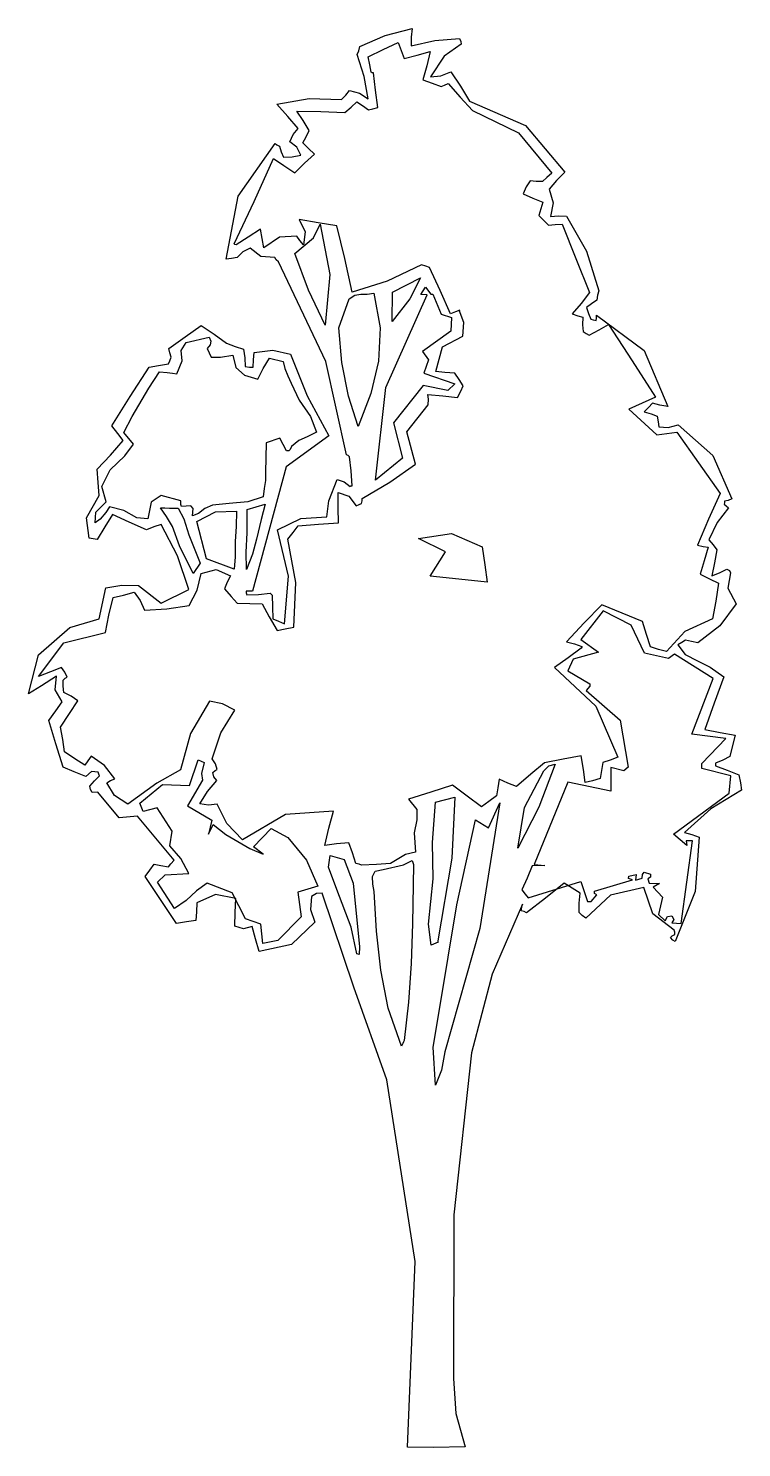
# Model space of a CAD drawing. Extents: x 15078 to 18635, y -5536 to 1544.
import ezdxf

# ---------------------------------------------------------------- set-up
doc = ezdxf.new("R2010")
doc.units = 0
doc.layers.get('0').update_dxf_attribs({"linetype": 'CONTINUOUS'})

msp = doc.modelspace()

# ---------------------------------------------------------------- linework, layer by layer
at = {"color": 0}
for points in [[(18414.4, -1611.2), (18478.6, -1643.2), (18545.7, -1690.7), (18497.1, -1822.6), (18451.6, -1954.5), (18528.5, -1968.2), (18602.4, -1981.8), (18589.1, -2034.1), (18575.8, -2089.4), (18541.5, -2107.3), (18504.2, -2122.1), (18504.1, -2128.3), (18504, -2134.4), (18562.3, -2157.1), (18620.5, -2179.7), (18629.1, -2220), (18634.6, -2257.1), (18481.7, -2350.1), (18350, -2468.2), (18386.9, -2478.1), (18423.7, -2491.1), (18403.5, -2762.4), (18303.5, -3010.7), (18291.3, -3004.3), (18279.2, -2991.7), (18288.6, -2982.6), (18301, -2976.7), (18301.2, -2964.3), (18298.3, -2955), (18191.7, -2872.9), (18147.7, -2742.5), (17980.4, -2779.7), (17858, -2894.9), (17839.7, -2882.2), (17824.5, -2866.5), (17825.3, -2820.2), (17829.3, -2770.9), (17789.6, -2745.5), (17749.9, -2720.1), (17656, -2795.6), (17562.1, -2868.1), (17549.9, -2861.7), (17534.5, -2858.3), (17537.9, -2839.9), (17541.3, -2824.5), (17390.1, -3173.8), (17287.5, -3567.1), (17199.4, -4374.3), (17197.4, -5192.2), (17209.8, -5365.3), (17256.3, -5532.8), (17098.8, -5536.2), (16969.2, -5534), (17007, -4608.6), (16865.4, -3701.7), (16700.6, -3238.9), (16542.1, -2770), (16514.3, -2772.6), (16489.3, -2787.6), (16485.1, -2852.4), (16505.6, -2914.5), (16389.4, -3026.6), (16228.3, -3060.9), (16210.9, -2998.8), (16193.5, -2936.8), (16150, -2948.4), (16107.1, -2935.3), (16108.2, -2867.4), (16112.6, -2796.5), (16011.1, -2776.2), (15917.7, -2817.8), (15916.9, -2864.1), (15913.1, -2907.2), (15866.7, -2912.6), (15817.1, -2921), (15735.9, -2802.3), (15660.7, -2686.7), (15682.9, -2656.3), (15705, -2625.8), (15738.8, -2632.5), (15775.8, -2639.4), (15788.4, -2624.1), (15804.1, -2605.9), (15622.7, -2386.7), (15530, -2394.3), (15424.2, -2265.9), (15396.4, -2268.5), (15387.4, -2252.9), (15384.6, -2237.4), (15406.7, -2210), (15431.8, -2185.8), (15428.9, -2176.5), (15425.9, -2167.1), (15392, -2163.5), (15363.8, -2187.7), (15305.6, -2165), (15250.4, -2142.5), (15215.4, -2024.6), (15180.4, -1909.7), (15215.2, -1861), (15246.9, -1815.2), (15210.9, -1755.9), (15218.2, -1688.2), (15143.3, -1736.2), (15077.8, -1775.2), (15127.5, -1581.6), (15284.2, -1445.4), (15430, -1401.7), (15463.6, -1247.9), (15544.1, -1233.9), (15627.4, -1235.4), (15740.1, -1323.8), (15877.1, -1255.2), (15821.4, -1087.5), (15740.7, -931.8), (15703.5, -943.4), (15666.2, -958.2), (15580.4, -919.7), (15497.8, -881.2), (15459.7, -942.3), (15421.5, -1006.4), (15400, -1003), (15381.5, -999.6), (15367.8, -897.5), (15431.5, -787.4), (15426.5, -722.5), (15421.5, -654.5), (15487.5, -584.7), (15550.5, -511.7), (15523.3, -477.3), (15493.1, -439.7), (15585.2, -293.2), (15680.4, -146.7), (15726.8, -138.2), (15776.4, -129.8), (15782.8, -114.5), (15789.3, -96.1), (15783.5, -74.4), (15777.7, -52.7), (15859, 4.6), (15940.2, 61.8), (16004.3, 17.5), (16065.2, -26.8), (16108.2, -43), (16151.1, -56.1), (16156.6, -99.4), (16158.9, -142.7), (16180.4, -146.1), (16198.9, -146.4), (16199.6, -109.4), (16203.3, -72.4), (16296.1, -61.7), (16385.3, -81.8), (16468.1, -290.1), (16575.7, -489.5), (16363.1, -643.2), (16194.9, -1263.8), (16179.5, -1263.5), (16164, -1263.3), (16163.9, -1272.5), (16166.8, -1281.8), (16225.5, -1279.8), (16284.2, -1274.6), (16287.2, -1277.7), (16293.3, -1284), (16295.4, -1342.7), (16297.4, -1401.4), (16325, -1414.2), (16355.6, -1427.1), (16375.2, -1189.8), (16320.6, -957.3), (16435.8, -900.7), (16565.6, -893.7), (16576.2, -813.6), (16618.2, -706.3), (16652, -719.2), (16682.4, -741.4), (16685.6, -738.3), (16691.8, -738.5), (16686.9, -664.3), (16678.9, -593.1), (16672.8, -586.9), (16663.6, -583.6), (16560.6, -118.8), (16325.4, 379.2), (16313.2, 388.7), (16307.3, 401.1), (16236.4, 405.4), (16184.6, 446.5), (16147.3, 428.6), (16119, 401.3), (16091.1, 395.6), (16063.3, 393), (16124.3, 706.8), (16307.9, 969.1), (16317.1, 962.7), (16329.3, 956.3), (16338.1, 928.4), (16350, 900.4), (16393.2, 902.8), (16436.6, 911.3), (16415.7, 951.7), (16382.2, 977), (16398.2, 1013.8), (16423.5, 1044.2), (16372, 1103.8), (16317.6, 1166.4), (16478.6, 1194.5), (16639, 1188.6), (16660.9, 1209.8), (16679.9, 1234.2), (16729.1, 1221), (16771.8, 1192.5), (16752.1, 1303.9), (16717, 1412.6), (16726.5, 1430.9), (16730, 1452.5), (16857.5, 1508.9), (16990.9, 1543.6), (16987, 1500.5), (16986.3, 1457.3), (17104, 1483), (17227.7, 1493.2), (17233.6, 1477.7), (17236.5, 1465.3), (17152.1, 1405), (17082.3, 1301.3), (17134.9, 1306.5), (17184.7, 1327.3), (17232.8, 1255.4), (17277.8, 1180.6), (17556.6, 1058.4), (17753.1, 826.5), (17712.3, 784), (17674.5, 741.5), (17694.9, 673.2), (17681.4, 605.5), (17721.6, 607.9), (17761.7, 607.2), (17860.5, 432.6), (17921.8, 234), (17915.3, 212.5), (17911.8, 187.9), (17886.8, 169.8), (17861.8, 151.7), (17870.5, 120.7), (17882.3, 92.7), (17894.6, 89.4), (17910, 86.1), (17910.2, 98.4), (17910.5, 113.8), (18148.2, -63.2), (18266.7, -343.1), (18226.7, -336.2), (18189.9, -326.3), (18171, -347.6), (18149, -368.8), (18182.8, -378.6), (18213.4, -391.5), (18219.1, -419.4), (18221.8, -444.1), (18268, -448), (18317.6, -433.5), (18490.9, -587.7), (18585.9, -802.4), (18567.3, -811.3), (18548.7, -814.1), (18548.5, -823.3), (18548.4, -829.5), (18557.5, -838.9), (18569.7, -848.4), (18512.9, -921.5), (18471.2, -1007.2), (18492.4, -1032.3), (18510.5, -1057.3), (18500.1, -1121.9), (18486.6, -1186.5), (18523.9, -1171.7), (18561.3, -1153.8), (18573.5, -1160.2), (18579.5, -1172.7), (18565.8, -1249.6), (18607.6, -1327.5), (18525.5, -1437.2), (18415.9, -1521.7), (18385.2, -1515), (18354.4, -1508.3), (18335.7, -1520.3), (18317, -1532.3), (18353.2, -1579.3), (18414.4, -1611.2)], [(17228.7, 138.1), (17207, 129.2), (17182.1, 120.4), (17131.6, 235.5), (17078.1, 350.6), (17059.7, 357.1), (17038.2, 363.7), (16867, 283.3), (16693.2, 227.7), (16656, 395), (16615.6, 559.3), (16523.3, 573.3), (16427.9, 590.4), (16457.7, 528.1), (16450.4, 463.4), (16432.2, 485.4), (16417.2, 507.2), (16330.7, 502.6), (16252.5, 448.4), (16244.1, 494.8), (16235.6, 541.3), (16173.2, 502.2), (16113.9, 463.1), (16107.8, 466.3), (16104.8, 469.5), (16204.1, 680.7), (16300.5, 895.1), (16352.3, 860.3), (16407.2, 822.3), (16454.4, 870.8), (16504.6, 916.2), (16474.2, 944.6), (16446.9, 972.8), (16462.9, 1003.4), (16478.8, 1034), (16448.8, 1083.9), (16415.7, 1130.8), (16536.1, 1128.7), (16656.4, 1123.5), (16687.7, 1150.7), (16716, 1178), (16743.4, 1159), (16773.9, 1136.9), (16795.6, 1142.7), (16820.4, 1148.4), (16809.6, 1235), (16798.7, 1321.7), (16792.5, 1321.8), (16786.4, 1325), (16780.9, 1362.1), (16772.3, 1402.4), (16847.1, 1438.1), (16921.8, 1473.8), (16936.5, 1433.5), (16951.2, 1393.1), (17016.3, 1410.5), (17081.5, 1427.8), (17064.8, 1357.1), (17045, 1286.5), (17091.1, 1270.2), (17137.1, 1254), (17152.6, 1259.9), (17171.3, 1268.8), (17231.8, 1199.9), (17292.4, 1134), (17522, 1022), (17688.2, 821.5), (17663.2, 800.3), (17641.2, 779.1), (17610.3, 779.6), (17579.5, 783.3), (17560.5, 752.7), (17544.5, 719.1), (17593.5, 696.6), (17642.5, 677.2), (17632.7, 643.4), (17622.8, 609.7), (17647.1, 587.6), (17671.4, 562.5), (17705.4, 565), (17739.4, 567.5), (17807.4, 396.5), (17875.4, 225.6), (17834.3, 170.7), (17790.2, 119), (17817.8, 109.3), (17842.4, 102.7), (17841.7, 65.6), (17844.2, 31.6), (17859.5, 22.1), (17874.8, 12.6), (17924.6, 39.5), (17971.4, 66.5), (18088.6, -114.6), (18205.8, -295.7), (18072.1, -355.1), (18211.8, -484.1), (18310.8, -470.4), (18527.7, -776.7), (18469.9, -905.3), (18415.2, -1034), (18442.9, -1040.7), (18467.5, -1044.2), (18447.8, -1111.7), (18428.1, -1179.3), (18474, -1201.7), (18519.9, -1224.1), (18506, -1313.4), (18489, -1402.6), (18352.1, -1465), (18260.8, -1565.3), (18220.9, -1555.4), (18181, -1542.3), (18160.5, -1480.2), (18140, -1415), (18038.9, -1373.1), (17937.7, -1331.3), (17849.7, -1422.3), (17761.6, -1516.5), (17801.6, -1526.4), (17838.4, -1539.4), (17838.4, -1542.5), (17835.2, -1548.6), (17769.5, -1596.9), (17700.7, -1645.1), (17907.3, -1837), (18017.1, -2092), (17979.8, -2106.8), (17942.5, -2118.5), (17935.6, -2158.5), (17928.8, -2198.5), (17891.5, -2210.2), (17854.3, -2218.8), (17846.2, -2153.8), (17835, -2085.7), (17745.2, -2102.7), (17652.3, -2119.6), (17583.4, -2177), (17511.4, -2237.5), (17468.4, -2221.3), (17425.6, -2202), (17418.6, -2245.1), (17411.8, -2285.1), (17374.2, -2312.3), (17336.7, -2339.4), (17266.7, -2285.7), (17193.5, -2231.9), (17084.9, -2267.1), (16973.1, -2302.2), (17015.5, -2352.3), (17014.6, -2404.8), (17001.1, -2469.4), (17008.7, -2565.2), (16959.1, -2576.7), (16884.2, -2621.7), (16813.1, -2626.6), (16739, -2631.5)], [(16557.6, 63.4), (16474.2, 237.7), (16406.4, 421), (16500.4, 499.6), (16532.4, 567), (16580.5, 316.1), (16557.6, 63.4)], [(16891.3, 82.2), (16893.8, 227.3), (17034, 298.9), (16979.7, 194.9), (16891.3, 82.2)], [(16721.6, -442.6), (16674.9, -290.6), (16640.8, -123.3), (16625.3, 49.8), (16677.2, 194), (16705.3, 212), (16736.2, 217.7), (16767.1, 217.1), (16801.1, 222.7), (16832.1, 49.3), (16823, -117.2), (16786.2, -277.1), (16721.6, -442.6)], [(17135.8, 118.1), (17188, 101.8), (17183.7, 33.9), (17043, -68.6), (17073.2, -109.2), (17050.4, -176.7), (17203.8, -228.8), (17169.3, -262.2), (17046.2, -238.4), (16897.9, -424.1), (16944.2, -600.9), (16809.6, -709.6), (16860.8, -247.5), (17066.5, 215), (17035.6, 215.5), (17057.9, 252.2), (17085, 217.8), (17094.3, 217.6), (17135.8, 118.1)], [(16739, -2631.5), (16726.7, -2625.1), (16711.4, -2621.7), (16693.8, -2568.9), (16676.1, -2519.2), (16614.3, -2524.3), (16555.5, -2532.6), (16575.5, -2446.5), (16598.6, -2360.5), (16360.6, -2377.9), (16145.5, -2503.8), (16066.6, -2422.2), (16018.9, -2325.7), (15975.6, -2331.1), (15932.5, -2324.1), (15970.6, -2263.1), (16017.9, -2208.3), (16002.8, -2189.6), (15997, -2167.8), (16009.5, -2158.8), (16018.9, -2152.8), (16010.1, -2124.9), (15995.1, -2099.9), (16037.5, -1971), (16107.3, -1858), (16046.2, -1826.1), (15981.6, -1812.6), (15886.1, -1974.5), (15836.7, -2155.8), (15718.2, -2221.6), (15574.4, -2327.2), (15507.3, -2282.8), (15468.2, -2220.4), (15487, -2208.3), (15508.7, -2199.5), (15457.4, -2133.7), (15390.3, -2086.3), (15374.4, -2110.7), (15358.6, -2132), (15309.8, -2100.3), (15257.9, -2065.4), (15249.8, -2003.6), (15238.5, -1941.6), (15282.9, -1874.5), (15324.1, -1810.4), (15290.6, -1788.2), (15253.9, -1769), (15251.3, -1738.1), (15251.8, -1707.3), (15261.3, -1698.2), (15270.6, -1692.2), (15258.7, -1667.3), (15243.7, -1645.4), (15187.7, -1666), (15128.7, -1689.7), (15255.1, -1522.1), (15462.8, -1470.2), (15479.7, -1384), (15499.8, -1294.9), (15552.5, -1283.4), (15605.2, -1268.9), (15635.4, -1309.6), (15656.1, -1359.3), (15767.4, -1352), (15878.8, -1335.4), (15920.2, -1259), (15940.2, -1176), (16014.6, -1155.7), (16085.1, -1187.8), (16069.1, -1218.4), (16056.2, -1252.1), (16089.5, -1289.7), (16119.7, -1324.2), (16181.5, -1325.3), (16243.2, -1326.4), (16279.1, -1391.8), (16318, -1460.4), (16358.3, -1451.8), (16401.6, -1443.3), (16411.7, -1221.3), (16372.3, -1004.5), (16397.5, -971), (16422.8, -937.5), (16524.8, -930), (16623.7, -922.5), (16621.9, -848.4), (16623.3, -771.2), (16675.4, -790.6), (16711.6, -837.6), (16727.2, -831.7), (16739.6, -825.7), (16742.9, -813.4), (16743.1, -801.1), (16880.4, -720.1), (17008.5, -629.8), (16965, -468.5), (17072.3, -334.6), (17072.8, -306.8), (17070.1, -282), (17144.1, -289.5), (17218, -297), (17234, -266.4), (17246.8, -238.8), (17225.8, -207.6), (17204.7, -176.4), (17155.4, -172.4), (17109.2, -168.5), (17142.2, -45.6), (17245, 8.2), (17249.3, 76), (17225.6, 138.1)], [(15410.6, -922.9), (15414.6, -870.5), (15464.9, -818.9), (15444.7, -741.4), (15486.2, -658.8), (15558.4, -589), (15602.7, -531.1), (15554.3, -471.7), (15595.8, -392.1), (15678.5, -251.6), (15732.4, -169.2), (15769.4, -172.9), (15797.1, -176.5), (15818.7, -179.9), (15844.5, -115.6), (15839.3, -63), (15864.6, -23.3), (15979.3, 2.5), (15988.2, -16.2), (15984.8, -34.7), (15969.1, -52.9), (15989.9, -96.5), (16036.2, -97.3), (16098.1, -86), (16112.5, -148), (16155, -185.8), (16222.6, -205.5), (16248.2, -153.5), (16280, -101.6), (16347.6, -118.2), (16356.3, -152.3), (16371.1, -189.6), (16388.9, -226.9), (16427.6, -311), (16484.8, -392.2), (16514.3, -469.9), (16467.6, -493.8), (16427.2, -511.6), (16389.6, -541.8), (16383.2, -557.1), (16376.9, -563.2), (16364.5, -563), (16331.7, -500.7), (16263.4, -524.2), (16260.8, -672.3), (16260.1, -712.4), (16253.2, -752.4), (16249.4, -792.5), (16171.8, -818.9), (16079, -826.5), (15995.6, -834.3), (15958.2, -852.2), (15926.9, -876.4), (15895.8, -888.2), (15899.6, -851.2), (15887.5, -838.6), (15841.1, -840.9), (15838.2, -831.6), (15838.3, -822.3), (15838.5, -813.1), (15740.2, -786.7), (15690.2, -819.7), (15673.3, -902.8), (15617.9, -898.7), (15553.7, -860.6), (15483, -843.9), (15464, -871.4), (15435.6, -904.8), (15410.6, -922.9)], [(15900.1, -1175.3), (15831.5, -1038.3), (15796.1, -942), (15766.1, -892.1), (15736, -848.3), (15757.6, -848.7), (15782.3, -849.1), (15803.9, -849.5), (15825.5, -849.9), (15852.4, -902.8), (15878.7, -983.5), (15935, -1123.4), (15900.1, -1175.3)], [(16165.9, -1155.2), (16164.3, -1068.8), (16169.1, -973.2), (16168, -855.9), (16258, -829.7), (16238.2, -906.5), (16214.8, -1004.8), (16195, -1078.6), (16165.9, -1155.2)], [(16104.2, -1154.2), (15966.2, -1102.4), (15917, -916.3), (16010.4, -868.5), (16115.4, -864.2), (16114.1, -941.4), (16109.7, -1015.4), (16108.4, -1092.5), (16104.2, -1154.2)], [(17365.5, -1219.4), (17223.8, -1204.6), (17082.1, -1189.8), (17158.3, -1067.6), (17023.6, -1000.4), (17187.7, -975.5), (17340.8, -1043), (17354.7, -1132.8), (17365.5, -1219.4)], [(17565.1, -2695.3), (17539.4, -2753.5), (17554.5, -2775.3), (17569.6, -2794.1), (17833.4, -2712.3), (17865.6, -2811.6), (17884.1, -2812), (17912.5, -2778.5), (17900.2, -2772.1), (17900.5, -2759.8), (18089.7, -2704.4), (18071.3, -2697.9), (18071.5, -2685.6), (18108.7, -2677), (18105.1, -2704.7), (18139.2, -2696), (18139.6, -2677.5), (18149, -2665.3), (18179.7, -2675.1), (18179.5, -2690.6), (18167, -2699.6), (18172.8, -2721.3), (18225.2, -2722.2), (18194, -2740.2), (18239.5, -2790.4), (18219.4, -2876.5), (18252.8, -2907.9), (18265.6, -2886.5), (18287.2, -2883.8), (18296.2, -2902.5), (18286.6, -2917.8), (18332.9, -2921.7), (18389.5, -2509), (18358.6, -2508.5), (18361.2, -2533.2), (18294.3, -2476.5), (18572.6, -2271.5), (18580.3, -2185.2), (18435.9, -2148.7), (18436.3, -2124), (18555.8, -1999.5), (18386.4, -1978), (18493.1, -1699), (18300.7, -1578.4), (18269.5, -1599.4), (18149.6, -1572.6), (18084.1, -1432.6), (17943.4, -1362.2), (17832.8, -1505.4), (17921.2, -1568.6), (17794.1, -1603.5), (17768.4, -1661.7), (17878.4, -1725.3), (17878.2, -1737.7), (17859.3, -1758.9), (18029.5, -1907), (18068.7, -2142.3), (18046.7, -2160.4), (17982.2, -2143.9), (17983.2, -2261.2), (17767.9, -2217.3), (17600.2, -2628), (17652.7, -2632), (17590.9, -2634), (17565.1, -2695.3)], [(16247.5, -3021.1), (16236.9, -2925.2), (16160.2, -2899.2), (16094.5, -2768.4), (15968.8, -2719.9), (15915.7, -2759.1), (15865.4, -2807.6), (15806.1, -2846.7), (15722, -2715.6), (15759.6, -2679.2), (15877.1, -2672), (15838.2, -2597.2), (15783.8, -2534.5), (15794.3, -2460.6), (15719.2, -2345.1), (15651, -2362.4), (15633.1, -2322), (15745.9, -2228.3), (15881.6, -2233.7), (15924, -2104.8), (15954.6, -2117.7), (15941.3, -2173.1), (15946.9, -2207.1), (15870.6, -2335.4), (15992.8, -2405.5), (15976.2, -2476.2), (15998.6, -2427.2), (16062.6, -2477.7), (16181.7, -2547.7), (16249.1, -2576.6), (16200.4, -2538.7), (16288.4, -2447.7), (16371, -2492.3), (16464.7, -2605.1), (16521.1, -2735.7), (16421.8, -2764.8), (16438.2, -2888.6), (16321.9, -3006.9), (16247.5, -3021.1)], [(17518.3, -2546.3), (17552.7, -2343.2), (17648.5, -2159.6), (17673.7, -2135.4), (17704.7, -2126.7), (17623.8, -2341.3), (17518.3, -2546.3)], [(17121.2, -3014.7), (17087, -3029.6), (17073.4, -2924.4), (17095.9, -2699.4), (17092.9, -2517.3), (17108.7, -2316.9), (17204.9, -2290.8), (17190.3, -2596.1), (17118.1, -3017.8)], [(17108.8, -3727.6), (17096.6, -3539.1), (17127.7, -3351.3), (17214, -2828.1), (17307.8, -2403.7), (17371.9, -2445), (17429.7, -2319.4), (17329.2, -2947.4), (17154.9, -3561.7), (17137.8, -3654), (17108.8, -3727.6)], [(16687.3, -2939.2), (16616.5, -2752.8), (16575.2, -2641), (16582.4, -2582.4), (16653.1, -2602.2), (16697.3, -2720.3), (16728.8, -3038.7), (16728.1, -3075.8), (16715.8, -3072.5), (16687.3, -2939.2)], [(16939.3, -3533.2), (16871.6, -3343.7), (16834.8, -3154.8), (16813.5, -2960), (16801.5, -2762.2), (16796, -2725.1), (16793.6, -2688), (16806.4, -2660.4), (16846.7, -2651.9), (16948.9, -2629), (16992.5, -2608.1), (16998.3, -2626.7), (16996.6, -2728.6), (16993.2, -2923), (16986.6, -3120.4), (16974, -3314.7), (16952.1, -3505.7), (16948.9, -3511.8), (16945.7, -3521), (16942.5, -3527.1), (16939.3, -3533.2)]]:
    msp.add_lwpolyline(points, dxfattribs=at)

doc.saveas('drawing.dxf')
